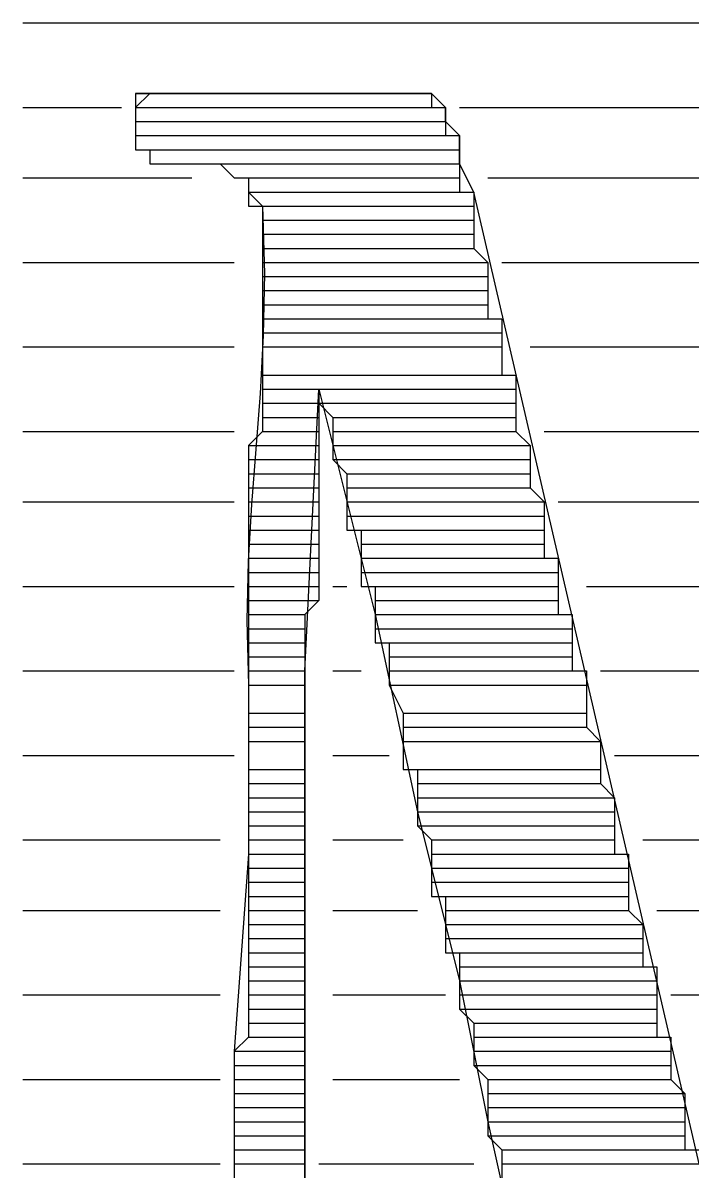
# Model space of a CAD drawing. Header units: metres. Extents: x 45 to 1207, y 17 to 774.
# Drawn here: x 942.48 to 953.88, y 36.84 to 56.4 of the extents above; entities that cross this region are included whole.
import ezdxf

# ---------------------------------------------------------------- set-up
doc = ezdxf.new("R2010")
doc.units = ezdxf.units.M

msp = doc.modelspace()

# ---------------------------------------------------------------- linework, layer by layer
for p, q in [((942.48, 56.4), (991.44, 56.4)), ((944.64, 55.2), (944.4, 54.96)), ((944.64, 55.2), (944.4, 55.2)), ((944.4, 55.2), (949.44, 55.2)), ((944.4, 55.2), (949.44, 55.2)), ((944.4, 55.2), (949.44, 55.2)), ((944.4, 55.2), (944.4, 54.96)), ((944.4, 55.2), (949.44, 55.2)), ((949.44, 55.2), (944.64, 55.2)), ((944.88, 55.2), (944.64, 55.2)), ((944.64, 55.2), (945.36, 55.2)), ((944.64, 55.2), (945.6, 55.2)), ((944.64, 55.2), (945.6, 55.2)), ((944.64, 55.2), (945.6, 55.2)), ((944.64, 55.2), (945.6, 55.2)), ((944.64, 55.2), (945.84, 55.2)), ((944.64, 55.2), (945.84, 55.2)), ((944.64, 55.2), (945.84, 55.2)), ((944.64, 55.2), (945.84, 55.2)), ((944.64, 55.2), (945.84, 55.2)), ((944.64, 55.2), (945.84, 55.2)), ((944.64, 55.2), (946.08, 55.2)), ((944.64, 55.2), (946.08, 55.2)), ((944.64, 55.2), (946.08, 55.2)), ((944.64, 55.2), (946.08, 55.2)), ((944.64, 55.2), (946.32, 55.2)), ((944.64, 55.2), (946.32, 55.2)), ((944.64, 55.2), (946.32, 55.2)), ((944.64, 55.2), (946.32, 55.2)), ((944.64, 55.2), (946.8, 55.2)), ((944.64, 55.2), (946.8, 55.2)), ((944.64, 55.2), (949.44, 55.2)), ((944.64, 55.2), (949.44, 55.2)), ((944.64, 55.2), (949.44, 55.2)), ((944.88, 55.2), (945.12, 55.2)), ((944.88, 55.2), (945.12, 55.2)), ((944.88, 55.2), (945.12, 55.2)), ((944.88, 55.2), (945.36, 55.2)), ((944.88, 55.2), (945.36, 55.2)), ((944.88, 55.2), (945.36, 55.2)), ((945.12, 55.2), (945.36, 55.2)), ((946.32, 55.2), (946.56, 55.2)), ((946.8, 55.2), (947.04, 55.2)), ((947.28, 55.2), (947.04, 55.2)), ((947.04, 55.2), (949.44, 55.2)), ((947.76, 55.2), (947.28, 55.2)), ((947.28, 55.2), (949.44, 55.2)), ((947.28, 55.2), (949.44, 55.2)), ((948, 55.2), (947.76, 55.2)), ((947.76, 55.2), (949.44, 55.2)), ((947.76, 55.2), (949.44, 55.2)), ((948.24, 55.2), (948, 55.2)), ((948, 55.2), (949.44, 55.2)), ((948, 55.2), (949.44, 55.2)), ((948, 55.2), (949.44, 55.2)), ((948, 55.2), (949.44, 55.2)), ((948.48, 55.2), (948.24, 55.2)), ((948.24, 55.2), (949.44, 55.2)), ((948.24, 55.2), (949.44, 55.2)), ((948.24, 55.2), (949.44, 55.2)), ((948.24, 55.2), (949.44, 55.2)), ((948.24, 55.2), (949.44, 55.2)), ((948.24, 55.2), (949.44, 55.2)), ((948.72, 55.2), (948.48, 55.2)), ((948.48, 55.2), (949.2, 55.2)), ((948.48, 55.2), (949.2, 55.2)), ((948.48, 55.2), (949.2, 55.2)), ((948.48, 55.2), (949.2, 55.2)), ((948.48, 55.2), (949.2, 55.2)), ((948.48, 55.2), (949.44, 55.2)), ((948.96, 55.2), (948.72, 55.2)), ((948.72, 55.2), (949.2, 55.2)), ((948.72, 55.2), (949.2, 55.2)), ((948.72, 55.2), (949.2, 55.2)), ((948.72, 55.2), (949.2, 55.2)), ((949.68, 54.96), (949.44, 55.2)), ((949.44, 55.2), (949.44, 54.96)), ((942.48, 54.96), (944.16, 54.96)), ((944.4, 54.96), (944.4, 54.24)), ((944.4, 54.96), (949.44, 54.96)), ((944.4, 54.96), (949.44, 54.96)), ((944.4, 54.96), (949.44, 54.96)), ((944.4, 54.96), (949.44, 54.96)), ((944.4, 54.96), (949.44, 54.96)), ((944.4, 54.96), (949.68, 54.96)), ((944.4, 54.96), (949.68, 54.96)), ((944.4, 54.96), (949.68, 54.96)), ((944.4, 54.96), (949.68, 54.96)), ((944.4, 54.96), (949.68, 54.96)), ((944.4, 54.96), (949.68, 54.96)), ((944.4, 54.96), (949.68, 54.96)), ((944.4, 54.96), (949.68, 54.96)), ((944.4, 54.96), (949.68, 54.96)), ((944.4, 54.96), (949.68, 54.96)), ((944.4, 54.96), (949.68, 54.96)), ((944.4, 54.96), (949.68, 54.96)), ((944.4, 54.96), (949.68, 54.96)), ((944.4, 54.96), (949.68, 54.96)), ((944.4, 54.96), (944.4, 54.72)), ((944.4, 54.96), (949.68, 54.96)), ((949.68, 54.72), (949.68, 54.96)), ((949.68, 54.96), (949.68, 54.72)), ((949.92, 54.96), (958.08, 54.96)), ((944.4, 54.72), (949.68, 54.72)), ((944.4, 54.72), (949.68, 54.72)), ((944.4, 54.72), (949.68, 54.72)), ((944.4, 54.72), (949.68, 54.72)), ((944.4, 54.72), (949.68, 54.72)), ((944.4, 54.72), (949.68, 54.72)), ((944.4, 54.72), (949.68, 54.72)), ((944.4, 54.72), (949.68, 54.72)), ((944.4, 54.72), (949.68, 54.72)), ((944.4, 54.72), (949.68, 54.72)), ((944.4, 54.72), (949.68, 54.72)), ((944.4, 54.72), (949.68, 54.72)), ((944.4, 54.72), (949.68, 54.72)), ((944.4, 54.72), (949.68, 54.72)), ((944.4, 54.72), (949.68, 54.72)), ((944.4, 54.72), (949.68, 54.72)), ((944.4, 54.72), (949.68, 54.72)), ((944.4, 54.72), (949.68, 54.72)), ((944.4, 54.72), (949.68, 54.72)), ((944.4, 54.72), (944.4, 54.48)), ((944.4, 54.72), (949.68, 54.72)), ((949.92, 54.48), (949.68, 54.72)), ((949.68, 54.72), (949.68, 54.48)), ((944.4, 54.48), (949.68, 54.48)), ((944.4, 54.48), (949.68, 54.48)), ((944.4, 54.48), (949.68, 54.48)), ((944.4, 54.48), (949.68, 54.48)), ((944.4, 54.48), (949.68, 54.48)), ((944.4, 54.48), (949.68, 54.48)), ((944.4, 54.48), (949.68, 54.48)), ((944.4, 54.48), (949.68, 54.48)), ((944.4, 54.48), (949.68, 54.48)), ((944.4, 54.48), (949.68, 54.48)), ((944.4, 54.48), (949.68, 54.48)), ((944.4, 54.48), (949.92, 54.48)), ((944.4, 54.48), (949.92, 54.48)), ((944.4, 54.48), (949.92, 54.48)), ((944.4, 54.48), (949.92, 54.48)), ((944.4, 54.48), (944.4, 54.24)), ((944.4, 54.48), (949.92, 54.48)), ((949.92, 54), (949.92, 54.48)), ((949.92, 54.48), (949.92, 54.24)), ((944.4, 54.24), (944.64, 54.24)), ((944.4, 54.24), (949.92, 54.24)), ((944.4, 54.24), (949.92, 54.24)), ((944.4, 54.24), (949.92, 54.24)), ((944.4, 54.24), (949.92, 54.24)), ((944.4, 54.24), (949.92, 54.24)), ((944.4, 54.24), (949.92, 54.24)), ((944.4, 54.24), (949.92, 54.24)), ((944.4, 54.24), (949.92, 54.24)), ((944.4, 54.24), (949.92, 54.24)), ((944.4, 54.24), (949.92, 54.24)), ((944.4, 54.24), (949.92, 54.24)), ((944.4, 54.24), (949.92, 54.24)), ((944.4, 54.24), (949.92, 54.24)), ((944.64, 54.24), (944.64, 54)), ((944.64, 54.24), (949.92, 54.24)), ((944.64, 54.24), (949.92, 54.24)), ((944.64, 54.24), (949.92, 54.24)), ((944.64, 54.24), (949.92, 54.24)), ((944.64, 54.24), (949.92, 54.24)), ((944.64, 54.24), (949.92, 54.24)), ((944.64, 54.24), (944.64, 54)), ((944.64, 54.24), (949.92, 54.24)), ((949.92, 54.24), (949.92, 54)), ((944.64, 54), (945.84, 54)), ((944.64, 54), (949.92, 54)), ((944.64, 54), (949.92, 54)), ((944.64, 54), (949.92, 54)), ((944.64, 54), (949.92, 54)), ((944.64, 54), (949.92, 54)), ((944.88, 54), (949.92, 54)), ((944.88, 54), (949.92, 54)), ((944.88, 54), (949.92, 54)), ((944.88, 54), (949.92, 54)), ((945.36, 54), (949.92, 54)), ((945.36, 54), (949.92, 54)), ((945.36, 54), (949.92, 54)), ((945.36, 54), (949.92, 54)), ((945.6, 54), (949.92, 54)), ((945.6, 54), (949.92, 54)), ((945.84, 54), (946.08, 53.76)), ((945.84, 54), (949.92, 54)), ((945.84, 54), (949.92, 54)), ((945.84, 54), (949.92, 54)), ((945.84, 54), (949.92, 54)), ((945.84, 54), (946.08, 53.76)), ((945.84, 54), (949.92, 54)), ((950.16, 53.52), (949.92, 54)), ((949.92, 54), (949.92, 53.76)), ((942.48, 53.76), (945.36, 53.76)), ((946.08, 53.76), (946.32, 53.76)), ((946.08, 53.76), (949.92, 53.76)), ((946.08, 53.76), (949.92, 53.76)), ((946.08, 53.76), (949.92, 53.76)), ((946.08, 53.76), (949.92, 53.76)), ((946.08, 53.76), (949.92, 53.76)), ((946.08, 53.76), (949.92, 53.76)), ((946.08, 53.76), (949.92, 53.76)), ((946.32, 53.76), (946.32, 53.52)), ((946.32, 53.76), (949.92, 53.76)), ((946.32, 53.76), (949.92, 53.76)), ((946.32, 53.76), (949.92, 53.76)), ((946.32, 53.76), (949.92, 53.76)), ((946.32, 53.76), (946.32, 53.52)), ((946.32, 53.76), (949.92, 53.76)), ((949.92, 53.76), (949.92, 53.52)), ((950.4, 53.76), (957.6, 53.76)), ((946.32, 53.52), (946.56, 53.28)), ((946.32, 53.52), (949.92, 53.52)), ((946.32, 53.52), (949.92, 53.52)), ((946.32, 53.52), (949.92, 53.52)), ((946.32, 53.52), (949.92, 53.52)), ((946.32, 53.52), (949.92, 53.52)), ((946.32, 53.52), (949.92, 53.52)), ((946.32, 53.52), (949.92, 53.52)), ((946.32, 53.52), (950.16, 53.52)), ((946.32, 53.52), (950.16, 53.52)), ((946.32, 53.52), (950.16, 53.52)), ((946.32, 53.52), (950.16, 53.52)), ((946.32, 53.52), (946.32, 53.28)), ((946.32, 53.52), (950.16, 53.52)), ((954, 36.96), (950.16, 53.52)), ((950.16, 53.52), (950.16, 53.28)), ((946.32, 53.28), (950.16, 53.28)), ((946.32, 53.28), (950.16, 53.28)), ((946.32, 53.28), (950.16, 53.28)), ((946.32, 53.28), (950.16, 53.28)), ((946.32, 53.28), (950.16, 53.28)), ((946.56, 53.28), (950.16, 53.28)), ((946.56, 53.28), (950.16, 53.28)), ((946.56, 53.28), (946.56, 53.04)), ((946.56, 53.28), (950.16, 53.28)), ((950.16, 53.28), (950.16, 53.04)), ((946.56, 53.04), (950.16, 53.04)), ((946.56, 53.04), (950.16, 53.04)), ((946.56, 53.04), (950.16, 53.04)), ((946.56, 53.04), (950.16, 53.04)), ((946.56, 53.04), (950.16, 53.04)), ((946.56, 53.04), (950.16, 53.04)), ((946.56, 53.04), (950.16, 53.04)), ((946.56, 53.04), (950.16, 53.04)), ((946.56, 53.04), (950.16, 53.04)), ((946.56, 53.04), (946.56, 52.8)), ((946.56, 53.04), (950.16, 53.04)), ((950.16, 53.04), (950.16, 52.8)), ((946.56, 52.8), (950.16, 52.8)), ((946.56, 52.8), (950.16, 52.8)), ((946.56, 52.8), (950.16, 52.8)), ((946.56, 52.8), (950.16, 52.8)), ((946.56, 52.8), (950.16, 52.8)), ((946.56, 52.8), (946.56, 52.56)), ((946.56, 52.8), (950.16, 52.8)), ((950.16, 52.8), (950.16, 52.56)), ((946.56, 52.56), (950.16, 52.56)), ((946.56, 52.56), (950.16, 52.56)), ((946.56, 52.56), (950.16, 52.56)), ((946.56, 52.56), (950.16, 52.56)), ((946.56, 52.56), (950.16, 52.56)), ((946.56, 52.56), (950.16, 52.56)), ((946.56, 52.56), (950.16, 52.56)), ((946.56, 52.56), (946.56, 52.32)), ((946.56, 52.56), (950.16, 52.56)), ((950.16, 52.56), (950.4, 52.32)), ((942.48, 52.32), (946.08, 52.32)), ((946.56, 52.32), (950.4, 52.32)), ((946.56, 52.32), (950.4, 52.32)), ((946.56, 52.32), (950.4, 52.32)), ((946.56, 52.32), (946.56, 52.08)), ((946.56, 52.32), (950.4, 52.32)), ((950.4, 52.32), (950.4, 52.08)), ((950.64, 52.32), (957.36, 52.32)), ((946.56, 52.08), (950.4, 52.08)), ((946.56, 52.08), (950.4, 52.08)), ((946.56, 52.08), (950.4, 52.08)), ((946.56, 52.08), (946.56, 51.84)), ((946.56, 52.08), (950.4, 52.08)), ((950.4, 52.08), (950.4, 51.84)), ((946.56, 51.84), (950.4, 51.84)), ((946.56, 51.84), (946.56, 51.6)), ((946.56, 51.84), (950.4, 51.84)), ((950.4, 51.84), (950.4, 51.6)), ((946.56, 51.6), (950.4, 51.6)), ((946.56, 51.6), (950.4, 51.6)), ((946.56, 51.6), (950.4, 51.6)), ((946.56, 51.6), (946.56, 51.36)), ((946.56, 51.6), (950.4, 51.6)), ((950.4, 51.6), (950.4, 51.36)), ((946.56, 51.36), (950.4, 51.36)), ((946.56, 51.36), (950.64, 51.36)), ((946.56, 51.36), (950.64, 51.36)), ((946.56, 51.36), (946.56, 51.12)), ((946.56, 51.36), (950.64, 51.36)), ((950.64, 51.36), (950.64, 51.12)), ((946.56, 51.12), (950.64, 51.12)), ((946.56, 51.12), (950.64, 51.12)), ((946.56, 51.12), (950.64, 51.12)), ((946.56, 51.12), (946.56, 50.88)), ((946.56, 51.12), (950.64, 51.12)), ((950.64, 51.12), (950.64, 50.88)), ((942.48, 50.88), (946.08, 50.88)), ((946.56, 50.88), (950.64, 50.88)), ((946.56, 50.88), (950.64, 50.88)), ((946.56, 50.88), (950.64, 50.88)), ((946.56, 50.88), (946.56, 50.4)), ((946.56, 50.88), (950.64, 50.88)), ((950.64, 50.88), (950.64, 50.4)), ((951.12, 50.88), (956.88, 50.88)), ((946.56, 50.4), (950.64, 50.4)), ((946.56, 50.4), (950.88, 50.4)), ((946.56, 50.4), (950.88, 50.4)), ((946.56, 50.4), (946.56, 50.16)), ((946.56, 50.4), (950.88, 50.4)), ((950.88, 50.4), (950.88, 50.16)), ((946.56, 50.16), (950.88, 50.16)), ((946.56, 50.16), (950.88, 50.16)), ((946.56, 50.16), (950.88, 50.16)), ((946.56, 50.16), (947.52, 50.16)), ((946.56, 50.16), (947.52, 50.16)), ((946.56, 50.16), (946.56, 49.92)), ((946.56, 50.16), (947.52, 50.16)), ((947.28, 45.36), (947.52, 50.16)), ((947.52, 50.16), (948.48, 46.32)), ((947.52, 50.16), (947.52, 50.16)), ((947.52, 50.16), (950.88, 50.16)), ((947.52, 50.16), (950.88, 50.16)), ((947.52, 50.16), (947.52, 49.92)), ((947.52, 50.16), (947.52, 49.92)), ((947.52, 50.16), (950.88, 50.16)), ((950.88, 50.16), (950.88, 49.92)), ((946.56, 49.92), (947.52, 49.92)), ((946.56, 49.92), (947.52, 49.92)), ((946.56, 49.92), (947.52, 49.92)), ((946.56, 49.92), (946.56, 49.68)), ((946.56, 49.92), (947.52, 49.92)), ((947.52, 49.92), (950.88, 49.92)), ((947.52, 49.92), (950.88, 49.92)), ((947.52, 49.92), (950.88, 49.92)), ((947.52, 49.92), (947.52, 49.68)), ((947.52, 49.92), (947.76, 49.68)), ((947.52, 49.92), (950.88, 49.92)), ((950.88, 49.92), (950.88, 49.68)), ((946.56, 49.68), (947.52, 49.68)), ((946.56, 49.68), (947.52, 49.68)), ((946.56, 49.68), (947.52, 49.68)), ((946.56, 49.68), (946.56, 49.44)), ((946.56, 49.68), (947.52, 49.68)), ((947.52, 49.68), (947.52, 49.44)), ((947.76, 49.68), (950.88, 49.68)), ((947.76, 49.68), (950.88, 49.68)), ((947.76, 49.68), (950.88, 49.68)), ((947.76, 49.68), (947.76, 49.44)), ((947.76, 49.68), (950.88, 49.68)), ((950.88, 49.68), (950.88, 49.44)), ((942.48, 49.44), (946.08, 49.44)), ((946.56, 49.44), (946.32, 49.2)), ((946.56, 49.44), (947.52, 49.44)), ((946.56, 49.44), (947.52, 49.44)), ((946.56, 49.44), (947.52, 49.44)), ((946.56, 49.44), (947.52, 49.44)), ((947.52, 49.44), (947.52, 49.2)), ((947.76, 49.44), (950.88, 49.44)), ((947.76, 49.44), (950.88, 49.44)), ((947.76, 49.44), (950.88, 49.44)), ((947.76, 49.44), (947.76, 49.2)), ((947.76, 49.44), (950.88, 49.44)), ((950.88, 49.44), (951.12, 49.2)), ((951.36, 49.44), (956.64, 49.44)), ((946.32, 49.2), (947.52, 49.2)), ((946.32, 49.2), (946.32, 48.96)), ((946.32, 49.2), (947.52, 49.2)), ((947.52, 49.2), (947.52, 48.96)), ((947.76, 49.2), (951.12, 49.2)), ((947.76, 49.2), (947.76, 48.96)), ((947.76, 49.2), (951.12, 49.2)), ((951.12, 49.2), (951.12, 48.96)), ((946.32, 48.96), (947.52, 48.96)), ((946.32, 48.96), (947.52, 48.96)), ((946.32, 48.96), (947.52, 48.96)), ((946.32, 48.96), (947.52, 48.96)), ((946.32, 48.96), (947.52, 48.96)), ((946.32, 48.96), (946.32, 48.72)), ((946.32, 48.96), (947.52, 48.96)), ((947.52, 48.96), (947.52, 48.72)), ((947.76, 48.96), (951.12, 48.96)), ((947.76, 48.96), (951.12, 48.96)), ((947.76, 48.96), (951.12, 48.96)), ((947.76, 48.96), (951.12, 48.96)), ((947.76, 48.96), (951.12, 48.96)), ((947.76, 48.96), (948, 48.72)), ((947.76, 48.96), (951.12, 48.96)), ((951.12, 48.96), (951.12, 48.72)), ((946.32, 48.72), (947.52, 48.72)), ((946.32, 48.72), (947.52, 48.72)), ((946.32, 48.72), (947.52, 48.72)), ((946.32, 48.72), (946.32, 48.48)), ((946.32, 48.72), (947.52, 48.72)), ((947.52, 48.72), (947.52, 48.48)), ((948, 48.72), (951.12, 48.72)), ((948, 48.72), (951.12, 48.72)), ((948, 48.72), (951.12, 48.72)), ((948, 48.72), (948, 48.48)), ((948, 48.72), (951.12, 48.72)), ((951.12, 48.72), (951.12, 48.48)), ((946.32, 48.48), (947.52, 48.48)), ((946.32, 48.48), (947.52, 48.48)), ((946.32, 48.48), (947.52, 48.48)), ((946.32, 48.48), (946.32, 48.24)), ((946.32, 48.48), (947.52, 48.48)), ((947.52, 48.48), (947.52, 48.24)), ((948, 48.48), (951.12, 48.48)), ((948, 48.48), (951.12, 48.48)), ((948, 48.48), (951.12, 48.48)), ((948, 48.48), (948, 48.24)), ((948, 48.48), (951.12, 48.48)), ((951.12, 48.48), (951.36, 48.24)), ((942.48, 48.24), (946.08, 48.24)), ((946.32, 48.24), (947.52, 48.24)), ((946.32, 48.24), (947.52, 48.24)), ((946.32, 48.24), (947.52, 48.24)), ((946.32, 48.24), (947.52, 48.24)), ((946.32, 48.24), (947.52, 48.24)), ((946.32, 48.24), (947.52, 48.24)), ((946.32, 48.24), (947.52, 48.24)), ((946.32, 48.24), (947.52, 48.24)), ((946.32, 48.24), (947.52, 48.24)), ((946.32, 48.24), (947.52, 48.24)), ((946.32, 48.24), (947.52, 48.24)), ((946.32, 48.24), (947.52, 48.24)), ((946.32, 48.24), (947.52, 48.24)), ((946.32, 48.24), (946.32, 48)), ((946.32, 48.24), (947.52, 48.24)), ((947.52, 48.24), (947.52, 48)), ((948, 48.24), (951.36, 48.24)), ((948, 48.24), (951.36, 48.24)), ((948, 48.24), (951.36, 48.24)), ((948, 48.24), (951.36, 48.24)), ((948, 48.24), (951.36, 48.24)), ((948, 48.24), (951.36, 48.24)), ((948, 48.24), (951.36, 48.24)), ((948, 48.24), (951.36, 48.24)), ((948, 48.24), (951.36, 48.24)), ((948, 48.24), (951.36, 48.24)), ((948, 48.24), (951.36, 48.24)), ((948, 48.24), (951.36, 48.24)), ((948, 48.24), (951.36, 48.24)), ((948, 48.24), (948, 48)), ((948, 48.24), (951.36, 48.24)), ((951.36, 48.24), (951.36, 48)), ((951.6, 48.24), (956.4, 48.24)), ((946.32, 48), (947.52, 48)), ((946.32, 48), (947.52, 48)), ((946.32, 48), (947.52, 48)), ((946.32, 48), (947.52, 48)), ((946.32, 48), (947.52, 48)), ((946.32, 48), (947.52, 48)), ((946.32, 48), (947.52, 48)), ((946.32, 48), (947.52, 48)), ((946.32, 48), (947.52, 48)), ((946.32, 48), (946.32, 47.76)), ((946.32, 48), (947.52, 48)), ((947.52, 48), (947.52, 47.76)), ((948, 48), (951.36, 48)), ((948, 48), (951.36, 48)), ((948, 48), (951.36, 48)), ((948, 48), (951.36, 48)), ((948, 48), (951.36, 48)), ((948, 48), (951.36, 48)), ((948, 48), (951.36, 48)), ((948, 48), (951.36, 48)), ((948, 48), (951.36, 48)), ((948, 48), (948, 47.76)), ((948, 48), (951.36, 48)), ((951.36, 48), (951.36, 47.76)), ((946.32, 47.76), (947.52, 47.76)), ((946.32, 47.76), (947.52, 47.76)), ((946.32, 47.76), (947.52, 47.76)), ((946.32, 47.76), (947.52, 47.76)), ((946.32, 47.76), (947.52, 47.76)), ((946.32, 47.76), (947.52, 47.76)), ((946.32, 47.76), (947.52, 47.76)), ((946.32, 47.76), (946.32, 47.52)), ((946.32, 47.76), (947.52, 47.76)), ((947.52, 47.76), (947.52, 47.52)), ((948, 47.76), (951.36, 47.76)), ((948, 47.76), (951.36, 47.76)), ((948, 47.76), (951.36, 47.76)), ((948, 47.76), (951.36, 47.76)), ((948, 47.76), (951.36, 47.76)), ((948.24, 47.76), (951.36, 47.76)), ((948.24, 47.76), (951.36, 47.76)), ((948.24, 47.76), (948.24, 47.52)), ((948.24, 47.76), (951.36, 47.76)), ((951.36, 47.76), (951.36, 47.52)), ((946.32, 47.52), (947.52, 47.52)), ((946.32, 47.52), (947.52, 47.52)), ((946.32, 47.52), (947.52, 47.52)), ((946.32, 47.52), (946.32, 47.28)), ((946.32, 47.52), (947.52, 47.52)), ((947.52, 47.52), (947.52, 47.28)), ((948.24, 47.52), (951.36, 47.52)), ((948.24, 47.52), (951.36, 47.52)), ((948.24, 47.52), (951.36, 47.52)), ((948.24, 47.52), (948.24, 47.28)), ((948.24, 47.52), (951.36, 47.52)), ((951.36, 47.52), (951.36, 47.28)), ((946.32, 47.28), (947.52, 47.28)), ((946.32, 47.28), (947.52, 47.28)), ((946.32, 47.28), (947.52, 47.28)), ((946.32, 47.28), (947.52, 47.28)), ((946.32, 47.28), (947.52, 47.28)), ((946.32, 47.28), (947.52, 47.28)), ((946.32, 47.28), (947.52, 47.28)), ((946.32, 47.28), (946.32, 47.04)), ((946.32, 47.28), (947.52, 47.28)), ((947.52, 47.28), (947.52, 47.04)), ((948.24, 47.28), (951.36, 47.28)), ((948.24, 47.28), (951.6, 47.28)), ((948.24, 47.28), (951.6, 47.28)), ((948.24, 47.28), (951.6, 47.28)), ((948.24, 47.28), (951.6, 47.28)), ((948.24, 47.28), (951.6, 47.28)), ((948.24, 47.28), (951.6, 47.28)), ((948.24, 47.28), (948.24, 47.04)), ((948.24, 47.28), (951.6, 47.28)), ((951.6, 47.28), (951.6, 47.04)), ((946.32, 47.04), (947.52, 47.04)), ((946.32, 47.04), (946.32, 46.8)), ((946.32, 47.04), (947.52, 47.04)), ((947.52, 47.04), (947.52, 46.8)), ((948.24, 47.04), (951.6, 47.04)), ((948.24, 47.04), (948.24, 46.8)), ((948.24, 47.04), (951.6, 47.04)), ((951.6, 47.04), (951.6, 46.8)), ((942.48, 46.8), (946.08, 46.8)), ((946.32, 46.8), (947.52, 46.8)), ((946.32, 46.8), (947.52, 46.8)), ((946.32, 46.8), (947.52, 46.8)), ((946.32, 46.8), (946.32, 46.56)), ((946.32, 46.8), (947.52, 46.8)), ((947.52, 46.8), (947.52, 46.56)), ((947.76, 46.8), (948, 46.8)), ((948.24, 46.8), (951.6, 46.8)), ((948.24, 46.8), (951.6, 46.8)), ((948.24, 46.8), (951.6, 46.8)), ((948.48, 46.8), (948.48, 46.56)), ((948.48, 46.8), (951.6, 46.8)), ((951.6, 46.8), (951.6, 46.56)), ((952.08, 46.8), (955.92, 46.8)), ((946.32, 46.56), (947.52, 46.56)), ((946.32, 46.56), (947.52, 46.56)), ((946.32, 46.56), (947.52, 46.56)), ((946.32, 46.56), (947.52, 46.56)), ((946.32, 46.56), (947.52, 46.56)), ((946.32, 46.56), (947.52, 46.56)), ((946.32, 46.56), (947.52, 46.56)), ((946.32, 46.56), (946.32, 46.32)), ((946.32, 46.56), (947.52, 46.56)), ((947.52, 46.56), (947.28, 46.32)), ((948.48, 46.56), (951.6, 46.56)), ((948.48, 46.56), (951.6, 46.56)), ((948.48, 46.56), (951.6, 46.56)), ((948.48, 46.56), (951.6, 46.56)), ((948.48, 46.56), (951.6, 46.56)), ((948.48, 46.56), (951.6, 46.56)), ((948.48, 46.56), (951.6, 46.56)), ((948.48, 46.56), (948.48, 46.32)), ((948.48, 46.56), (951.6, 46.56)), ((951.6, 46.56), (951.6, 46.32)), ((946.32, 46.32), (947.28, 46.32)), ((946.32, 46.32), (947.28, 46.32)), ((946.32, 46.32), (947.28, 46.32)), ((946.32, 46.32), (946.32, 46.08)), ((946.32, 46.32), (947.28, 46.32)), ((947.28, 46.32), (947.28, 46.08)), ((948.48, 46.32), (949.2, 42.96)), ((948.48, 46.32), (951.6, 46.32)), ((948.48, 46.32), (951.84, 46.32)), ((948.48, 46.32), (951.84, 46.32)), ((948.48, 46.32), (948.48, 46.08)), ((948.48, 46.32), (951.84, 46.32)), ((951.84, 46.32), (951.84, 46.08)), ((946.32, 46.08), (947.28, 46.08)), ((946.32, 46.08), (947.28, 46.08)), ((946.32, 46.08), (947.28, 46.08)), ((946.32, 46.08), (947.28, 46.08)), ((946.32, 46.08), (947.28, 46.08)), ((946.32, 46.08), (946.32, 45.84)), ((946.32, 46.08), (947.28, 46.08)), ((947.28, 46.08), (947.28, 45.84)), ((948.48, 46.08), (951.84, 46.08)), ((948.48, 46.08), (951.84, 46.08)), ((948.48, 46.08), (951.84, 46.08)), ((948.48, 46.08), (951.84, 46.08)), ((948.48, 46.08), (951.84, 46.08)), ((948.48, 46.08), (948.48, 45.84)), ((948.48, 46.08), (951.84, 46.08)), ((951.84, 46.08), (951.84, 45.84)), ((946.32, 45.84), (947.28, 45.84)), ((946.32, 45.84), (947.28, 45.84)), ((946.32, 45.84), (947.28, 45.84)), ((946.32, 45.84), (946.32, 45.6)), ((946.32, 45.84), (947.28, 45.84)), ((947.28, 45.84), (947.28, 45.6)), ((948.48, 45.84), (951.84, 45.84)), ((948.48, 45.84), (951.84, 45.84)), ((948.48, 45.84), (951.84, 45.84)), ((948.72, 45.84), (948.72, 45.6)), ((948.72, 45.84), (951.84, 45.84)), ((951.84, 45.84), (951.84, 45.6)), ((946.32, 45.6), (947.28, 45.6)), ((946.32, 45.6), (947.28, 45.6)), ((946.32, 45.6), (947.28, 45.6)), ((946.32, 45.6), (946.32, 45.36)), ((946.32, 45.6), (947.28, 45.6)), ((947.28, 45.6), (947.28, 45.36)), ((948.72, 45.6), (951.84, 45.6)), ((948.72, 45.6), (951.84, 45.6)), ((948.72, 45.6), (951.84, 45.6)), ((948.72, 45.6), (948.72, 45.36)), ((948.72, 45.6), (951.84, 45.6)), ((951.84, 45.6), (951.84, 45.36)), ((942.48, 45.36), (946.08, 45.36)), ((946.32, 45.36), (947.28, 45.36)), ((946.32, 45.36), (947.28, 45.36)), ((946.32, 45.36), (947.28, 45.36)), ((946.32, 45.36), (946.32, 45.12)), ((946.32, 45.36), (947.28, 45.36)), ((947.28, 29.76), (947.28, 45.36)), ((947.28, 45.36), (947.28, 45.12)), ((947.76, 45.36), (948.24, 45.36)), ((948.72, 45.36), (951.84, 45.36)), ((948.72, 45.36), (952.08, 45.36)), ((948.72, 45.36), (952.08, 45.36)), ((948.72, 45.36), (948.72, 45.12)), ((948.72, 45.36), (952.08, 45.36)), ((952.08, 45.36), (952.08, 45.12)), ((952.32, 45.36), (955.68, 45.36)), ((946.32, 45.12), (946.32, 42.24)), ((946.32, 45.12), (947.28, 45.12)), ((946.32, 45.12), (947.28, 45.12)), ((946.32, 45.12), (947.28, 45.12)), ((946.32, 45.12), (946.32, 44.64)), ((946.32, 45.12), (947.28, 45.12)), ((947.28, 45.12), (947.28, 44.64)), ((948.72, 45.12), (952.08, 45.12)), ((948.72, 45.12), (952.08, 45.12)), ((948.72, 45.12), (952.08, 45.12)), ((948.72, 45.12), (948.96, 44.64)), ((948.72, 45.12), (952.08, 45.12)), ((952.08, 45.12), (952.08, 44.64)), ((946.32, 44.64), (947.28, 44.64)), ((946.32, 44.64), (947.28, 44.64)), ((946.32, 44.64), (947.28, 44.64)), ((946.32, 44.64), (946.32, 44.4)), ((946.32, 44.64), (947.28, 44.64)), ((947.28, 44.64), (947.28, 44.4)), ((948.96, 44.64), (952.08, 44.64)), ((948.96, 44.64), (952.08, 44.64)), ((948.96, 44.64), (952.08, 44.64)), ((948.96, 44.64), (948.96, 44.4)), ((948.96, 44.64), (952.08, 44.64)), ((952.08, 44.64), (952.08, 44.4)), ((946.32, 44.4), (947.28, 44.4)), ((946.32, 44.4), (946.32, 44.16)), ((946.32, 44.4), (947.28, 44.4)), ((947.28, 44.4), (947.28, 44.16)), ((948.96, 44.4), (952.08, 44.4)), ((948.96, 44.4), (948.96, 44.16)), ((948.96, 44.4), (952.08, 44.4)), ((952.08, 44.4), (952.32, 44.16)), ((946.32, 44.16), (947.28, 44.16)), ((946.32, 44.16), (947.28, 44.16)), ((946.32, 44.16), (947.28, 44.16)), ((946.32, 44.16), (946.32, 43.68)), ((946.32, 44.16), (947.28, 44.16)), ((947.28, 44.16), (947.28, 43.68)), ((948.96, 44.16), (952.32, 44.16)), ((948.96, 44.16), (952.32, 44.16)), ((948.96, 44.16), (952.32, 44.16)), ((948.96, 44.16), (948.96, 43.68)), ((948.96, 44.16), (952.32, 44.16)), ((952.32, 44.16), (952.32, 43.68)), ((942.48, 43.92), (946.08, 43.92)), ((947.76, 43.92), (948.72, 43.92)), ((952.56, 43.92), (955.44, 43.92)), ((946.32, 43.68), (947.28, 43.68)), ((946.32, 43.68), (947.28, 43.68)), ((946.32, 43.68), (947.28, 43.68)), ((946.32, 43.68), (947.28, 43.68)), ((946.32, 43.68), (947.28, 43.68)), ((946.32, 43.68), (947.28, 43.68)), ((946.32, 43.68), (947.28, 43.68)), ((946.32, 43.68), (946.32, 43.44)), ((946.32, 43.68), (947.28, 43.68)), ((947.28, 43.68), (947.28, 43.44)), ((948.96, 43.68), (952.32, 43.68)), ((948.96, 43.68), (952.32, 43.68)), ((948.96, 43.68), (952.32, 43.68)), ((948.96, 43.68), (952.32, 43.68)), ((948.96, 43.68), (952.32, 43.68)), ((949.2, 43.68), (952.32, 43.68)), ((949.2, 43.68), (952.32, 43.68)), ((949.2, 43.68), (949.2, 43.44)), ((949.2, 43.68), (952.32, 43.68)), ((952.32, 43.68), (952.32, 43.44)), ((946.32, 43.44), (947.28, 43.44)), ((946.32, 43.44), (946.32, 43.2)), ((946.32, 43.44), (947.28, 43.44)), ((947.28, 43.44), (947.28, 43.2)), ((949.2, 43.44), (952.32, 43.44)), ((949.2, 43.44), (949.2, 43.2)), ((949.2, 43.44), (952.32, 43.44)), ((952.32, 43.44), (952.56, 43.2)), ((946.32, 43.2), (947.28, 43.2)), ((946.32, 43.2), (947.28, 43.2)), ((946.32, 43.2), (947.28, 43.2)), ((946.32, 43.2), (946.32, 42.96)), ((946.32, 43.2), (947.28, 43.2)), ((947.28, 43.2), (947.28, 42.96)), ((949.2, 43.2), (952.56, 43.2)), ((949.2, 43.2), (952.56, 43.2)), ((949.2, 43.2), (952.56, 43.2)), ((949.2, 43.2), (949.2, 42.96)), ((949.2, 43.2), (952.56, 43.2)), ((952.56, 43.2), (952.56, 42.96)), ((946.32, 42.96), (947.28, 42.96)), ((946.32, 42.96), (947.28, 42.96)), ((946.32, 42.96), (947.28, 42.96)), ((946.32, 42.96), (946.32, 42.72)), ((946.32, 42.96), (947.28, 42.96)), ((947.28, 42.96), (947.28, 42.72)), ((949.2, 42.96), (949.92, 40.08)), ((949.2, 42.96), (952.56, 42.96)), ((949.2, 42.96), (952.56, 42.96)), ((949.2, 42.96), (952.56, 42.96)), ((949.2, 42.96), (949.2, 42.72)), ((949.2, 42.96), (952.56, 42.96)), ((952.56, 42.96), (952.56, 42.72)), ((946.32, 42.72), (947.28, 42.72)), ((946.32, 42.72), (947.28, 42.72)), ((946.32, 42.72), (947.28, 42.72)), ((946.32, 42.72), (947.28, 42.72)), ((946.32, 42.72), (947.28, 42.72)), ((946.32, 42.72), (946.32, 42.48)), ((946.32, 42.72), (947.28, 42.72)), ((947.28, 42.72), (947.28, 42.48)), ((949.2, 42.72), (952.56, 42.72)), ((949.2, 42.72), (952.56, 42.72)), ((949.2, 42.72), (952.56, 42.72)), ((949.2, 42.72), (952.56, 42.72)), ((949.2, 42.72), (952.56, 42.72)), ((949.2, 42.72), (949.44, 42.48)), ((949.2, 42.72), (952.56, 42.72)), ((952.56, 42.72), (952.56, 42.48)), ((942.48, 42.48), (945.84, 42.48)), ((946.32, 42.48), (947.28, 42.48)), ((946.32, 42.48), (946.32, 42.24)), ((946.32, 42.48), (947.28, 42.48)), ((947.28, 42.48), (947.28, 42.24)), ((947.76, 42.48), (948.96, 42.48)), ((949.44, 42.48), (952.56, 42.48)), ((949.44, 42.48), (949.44, 42.24)), ((949.44, 42.48), (952.56, 42.48)), ((952.56, 42.48), (952.56, 42.24)), ((953.04, 42.48), (954.96, 42.48)), ((946.32, 42.24), (946.08, 38.88)), ((946.32, 42.24), (947.28, 42.24)), ((946.32, 42.24), (947.28, 42.24)), ((946.32, 42.24), (947.28, 42.24)), ((946.32, 42.24), (947.28, 42.24)), ((946.32, 42.24), (947.28, 42.24)), ((946.32, 42.24), (946.32, 42)), ((946.32, 42.24), (947.28, 42.24)), ((947.28, 42.24), (947.28, 42)), ((949.44, 42.24), (952.56, 42.24)), ((949.44, 42.24), (952.8, 42.24)), ((949.44, 42.24), (952.8, 42.24)), ((949.44, 42.24), (952.8, 42.24)), ((949.44, 42.24), (952.8, 42.24)), ((949.44, 42.24), (949.44, 42)), ((949.44, 42.24), (952.8, 42.24)), ((952.8, 42.24), (952.8, 42)), ((946.32, 42), (947.28, 42)), ((946.32, 42), (946.32, 41.76)), ((946.32, 42), (947.28, 42)), ((947.28, 42), (947.28, 41.76)), ((949.44, 42), (952.8, 42)), ((949.44, 42), (949.44, 41.76)), ((949.44, 42), (952.8, 42)), ((952.8, 42), (952.8, 41.76)), ((946.32, 41.76), (947.28, 41.76)), ((946.32, 41.76), (946.32, 41.52)), ((946.32, 41.76), (947.28, 41.76)), ((947.28, 41.76), (947.28, 41.52)), ((949.44, 41.76), (952.8, 41.76)), ((949.44, 41.76), (949.44, 41.52)), ((949.44, 41.76), (952.8, 41.76)), ((952.8, 41.76), (952.8, 41.52)), ((946.32, 41.52), (947.28, 41.52)), ((946.32, 41.52), (947.28, 41.52)), ((946.32, 41.52), (947.28, 41.52)), ((946.32, 41.52), (946.32, 41.28)), ((946.32, 41.52), (947.28, 41.52)), ((947.28, 41.52), (947.28, 41.28)), ((949.44, 41.52), (952.8, 41.52)), ((949.44, 41.52), (952.8, 41.52)), ((949.44, 41.52), (952.8, 41.52)), ((949.68, 41.52), (949.68, 41.28)), ((949.68, 41.52), (952.8, 41.52)), ((952.8, 41.52), (952.8, 41.28)), ((942.48, 41.28), (945.84, 41.28)), ((946.32, 41.28), (947.28, 41.28)), ((946.32, 41.28), (947.28, 41.28)), ((946.32, 41.28), (947.28, 41.28)), ((946.32, 41.28), (946.32, 41.04)), ((946.32, 41.28), (947.28, 41.28)), ((947.28, 41.28), (947.28, 41.04)), ((947.76, 41.28), (949.2, 41.28)), ((949.68, 41.28), (952.8, 41.28)), ((949.68, 41.28), (952.8, 41.28)), ((949.68, 41.28), (952.8, 41.28)), ((949.68, 41.28), (949.68, 41.04)), ((949.68, 41.28), (952.8, 41.28)), ((952.8, 41.28), (953.04, 41.04)), ((953.28, 41.28), (954.72, 41.28)), ((946.32, 41.04), (947.28, 41.04)), ((946.32, 41.04), (947.28, 41.04)), ((946.32, 41.04), (947.28, 41.04)), ((946.32, 41.04), (947.28, 41.04)), ((946.32, 41.04), (947.28, 41.04)), ((946.32, 41.04), (946.32, 40.8)), ((946.32, 41.04), (947.28, 41.04)), ((947.28, 41.04), (947.28, 40.8)), ((949.68, 41.04), (953.04, 41.04)), ((949.68, 41.04), (953.04, 41.04)), ((949.68, 41.04), (953.04, 41.04)), ((949.68, 41.04), (953.04, 41.04)), ((949.68, 41.04), (953.04, 41.04)), ((949.68, 41.04), (949.68, 40.8)), ((949.68, 41.04), (953.04, 41.04)), ((953.04, 41.04), (953.04, 40.8)), ((946.32, 40.8), (947.28, 40.8)), ((946.32, 40.8), (947.28, 40.8)), ((946.32, 40.8), (947.28, 40.8)), ((946.32, 40.8), (947.28, 40.8)), ((946.32, 40.8), (947.28, 40.8)), ((946.32, 40.8), (946.32, 40.56)), ((946.32, 40.8), (947.28, 40.8)), ((947.28, 40.8), (947.28, 40.56)), ((949.68, 40.8), (953.04, 40.8)), ((949.68, 40.8), (953.04, 40.8)), ((949.68, 40.8), (953.04, 40.8)), ((949.68, 40.8), (953.04, 40.8)), ((949.68, 40.8), (953.04, 40.8)), ((949.68, 40.8), (949.68, 40.56)), ((949.68, 40.8), (953.04, 40.8)), ((953.04, 40.8), (953.04, 40.56)), ((946.32, 40.56), (947.28, 40.56)), ((946.32, 40.56), (947.28, 40.56)), ((946.32, 40.56), (947.28, 40.56)), ((946.32, 40.56), (946.32, 40.32)), ((946.32, 40.56), (947.28, 40.56)), ((947.28, 40.56), (947.28, 40.32)), ((949.68, 40.56), (953.04, 40.56)), ((949.68, 40.56), (953.04, 40.56)), ((949.68, 40.56), (953.04, 40.56)), ((949.92, 40.56), (949.92, 40.32)), ((949.92, 40.56), (953.04, 40.56)), ((953.04, 40.56), (953.04, 40.32)), ((946.32, 40.32), (947.28, 40.32)), ((946.32, 40.32), (947.28, 40.32)), ((946.32, 40.32), (947.28, 40.32)), ((946.32, 40.32), (947.28, 40.32)), ((946.32, 40.32), (947.28, 40.32)), ((946.32, 40.32), (946.32, 40.08)), ((946.32, 40.32), (947.28, 40.32)), ((947.28, 40.32), (947.28, 40.08)), ((949.92, 40.32), (953.04, 40.32)), ((949.92, 40.32), (953.04, 40.32)), ((949.92, 40.32), (953.04, 40.32)), ((949.92, 40.32), (953.28, 40.32)), ((949.92, 40.32), (953.28, 40.32)), ((949.92, 40.32), (949.92, 40.08)), ((949.92, 40.32), (953.28, 40.32)), ((953.28, 40.32), (953.28, 40.08)), ((946.32, 40.08), (947.28, 40.08)), ((946.32, 40.08), (947.28, 40.08)), ((946.32, 40.08), (947.28, 40.08)), ((946.32, 40.08), (946.32, 39.84)), ((946.32, 40.08), (947.28, 40.08)), ((947.28, 40.08), (947.28, 39.84)), ((949.92, 40.08), (950.4, 37.68)), ((949.92, 40.08), (953.28, 40.08)), ((949.92, 40.08), (953.28, 40.08)), ((949.92, 40.08), (953.28, 40.08)), ((949.92, 40.08), (949.92, 39.84)), ((949.92, 40.08), (953.28, 40.08)), ((953.28, 40.08), (953.28, 39.84)), ((942.48, 39.84), (945.84, 39.84)), ((946.32, 39.84), (947.28, 39.84)), ((946.32, 39.84), (946.32, 39.6)), ((946.32, 39.84), (947.28, 39.84)), ((947.28, 39.84), (947.28, 39.6)), ((947.76, 39.84), (949.68, 39.84)), ((949.92, 39.84), (953.28, 39.84)), ((949.92, 39.84), (949.92, 39.6)), ((949.92, 39.84), (953.28, 39.84)), ((953.28, 39.84), (953.28, 39.6)), ((953.52, 39.84), (954.24, 39.84)), ((946.32, 39.6), (947.28, 39.6)), ((946.32, 39.6), (947.28, 39.6)), ((946.32, 39.6), (947.28, 39.6)), ((946.32, 39.6), (947.28, 39.6)), ((946.32, 39.6), (947.28, 39.6)), ((946.32, 39.6), (946.32, 39.36)), ((946.32, 39.6), (947.28, 39.6)), ((947.28, 39.6), (947.28, 39.36)), ((949.92, 39.6), (953.28, 39.6)), ((949.92, 39.6), (953.28, 39.6)), ((949.92, 39.6), (953.28, 39.6)), ((949.92, 39.6), (953.28, 39.6)), ((949.92, 39.6), (953.28, 39.6)), ((949.92, 39.6), (950.16, 39.36)), ((949.92, 39.6), (953.28, 39.6)), ((953.28, 39.6), (953.28, 39.36)), ((946.32, 39.36), (947.28, 39.36)), ((946.32, 39.36), (946.32, 39.12)), ((946.32, 39.36), (947.28, 39.36)), ((947.28, 39.36), (947.28, 39.12)), ((950.16, 39.36), (953.28, 39.36)), ((950.16, 39.36), (950.16, 39.12)), ((950.16, 39.36), (953.28, 39.36)), ((953.28, 39.36), (953.28, 39.12)), ((946.32, 39.12), (946.08, 38.88)), ((946.32, 39.12), (947.28, 39.12)), ((946.32, 39.12), (947.28, 39.12)), ((946.32, 39.12), (947.28, 39.12)), ((946.32, 39.12), (947.28, 39.12)), ((946.32, 39.12), (947.28, 39.12)), ((946.32, 39.12), (947.28, 39.12)), ((946.32, 39.12), (947.28, 39.12)), ((946.32, 39.12), (947.28, 39.12)), ((946.32, 39.12), (947.28, 39.12)), ((946.32, 39.12), (947.28, 39.12)), ((947.28, 39.12), (947.28, 38.88)), ((950.16, 39.12), (953.28, 39.12)), ((950.16, 39.12), (953.52, 39.12)), ((950.16, 39.12), (953.52, 39.12)), ((950.16, 39.12), (953.52, 39.12)), ((950.16, 39.12), (953.52, 39.12)), ((950.16, 39.12), (953.52, 39.12)), ((950.16, 39.12), (953.52, 39.12)), ((950.16, 39.12), (953.52, 39.12)), ((950.16, 39.12), (953.52, 39.12)), ((950.16, 39.12), (950.16, 38.88)), ((950.16, 39.12), (953.52, 39.12)), ((953.52, 39.12), (953.52, 38.88)), ((946.08, 38.88), (946.08, 31.68)), ((946.08, 38.88), (947.28, 38.88)), ((946.08, 38.88), (947.28, 38.88)), ((946.08, 38.88), (947.28, 38.88)), ((946.08, 38.88), (947.28, 38.88)), ((946.08, 38.88), (947.28, 38.88)), ((946.08, 38.88), (947.28, 38.88)), ((946.08, 38.88), (947.28, 38.88)), ((946.08, 38.88), (947.28, 38.88)), ((946.08, 38.88), (947.28, 38.88)), ((946.08, 38.88), (947.28, 38.88)), ((946.08, 38.88), (947.28, 38.88)), ((946.08, 38.88), (946.08, 38.64)), ((946.08, 38.88), (947.28, 38.88)), ((947.28, 38.88), (947.28, 38.64)), ((950.16, 38.88), (953.52, 38.88)), ((950.16, 38.88), (953.52, 38.88)), ((950.16, 38.88), (953.52, 38.88)), ((950.16, 38.88), (953.52, 38.88)), ((950.16, 38.88), (953.52, 38.88)), ((950.16, 38.88), (953.52, 38.88)), ((950.16, 38.88), (953.52, 38.88)), ((950.16, 38.88), (953.52, 38.88)), ((950.16, 38.88), (953.52, 38.88)), ((950.16, 38.88), (953.52, 38.88)), ((950.16, 38.88), (953.52, 38.88)), ((950.16, 38.88), (950.16, 38.64)), ((950.16, 38.88), (953.52, 38.88)), ((953.52, 38.88), (953.52, 38.64)), ((946.08, 38.64), (947.28, 38.64)), ((946.08, 38.64), (947.28, 38.64)), ((946.08, 38.64), (947.28, 38.64)), ((946.08, 38.64), (947.28, 38.64)), ((946.08, 38.64), (947.28, 38.64)), ((946.08, 38.64), (946.08, 38.4)), ((946.08, 38.64), (947.28, 38.64)), ((947.28, 38.64), (947.28, 38.4)), ((950.16, 38.64), (953.52, 38.64)), ((950.16, 38.64), (953.52, 38.64)), ((950.16, 38.64), (953.52, 38.64)), ((950.16, 38.64), (953.52, 38.64)), ((950.16, 38.64), (953.52, 38.64)), ((950.16, 38.64), (950.4, 38.4)), ((950.16, 38.64), (953.52, 38.64)), ((953.52, 38.64), (953.52, 38.4)), ((942.48, 38.4), (945.84, 38.4)), ((946.08, 38.4), (947.28, 38.4)), ((946.08, 38.4), (946.08, 38.16)), ((946.08, 38.4), (947.28, 38.4)), ((947.28, 38.4), (947.28, 38.16)), ((947.76, 38.4), (949.92, 38.4)), ((950.4, 38.4), (953.52, 38.4)), ((950.4, 38.4), (950.4, 38.16)), ((950.4, 38.4), (953.52, 38.4)), ((953.52, 38.4), (953.76, 38.16)), ((946.08, 38.16), (947.28, 38.16)), ((946.08, 38.16), (947.28, 38.16)), ((946.08, 38.16), (947.28, 38.16)), ((946.08, 38.16), (946.08, 37.92)), ((946.08, 38.16), (947.28, 38.16)), ((947.28, 38.16), (947.28, 37.92)), ((950.4, 38.16), (953.76, 38.16)), ((950.4, 38.16), (953.76, 38.16)), ((950.4, 38.16), (953.76, 38.16)), ((950.4, 38.16), (950.4, 37.92)), ((950.4, 38.16), (953.76, 38.16)), ((953.76, 38.16), (953.76, 37.92)), ((946.08, 37.92), (947.28, 37.92)), ((946.08, 37.92), (946.08, 37.68)), ((946.08, 37.92), (947.28, 37.92)), ((947.28, 37.92), (947.28, 37.68)), ((950.4, 37.92), (953.76, 37.92)), ((950.4, 37.92), (950.4, 37.68)), ((950.4, 37.92), (953.76, 37.92)), ((953.76, 37.92), (953.76, 37.68)), ((946.08, 37.68), (947.28, 37.68)), ((946.08, 37.68), (947.28, 37.68)), ((946.08, 37.68), (947.28, 37.68)), ((946.08, 37.68), (946.08, 37.44)), ((946.08, 37.68), (947.28, 37.68)), ((947.28, 37.68), (947.28, 37.44)), ((950.4, 37.68), (950.88, 35.52)), ((950.4, 37.68), (953.76, 37.68)), ((950.4, 37.68), (953.76, 37.68)), ((950.4, 37.68), (953.76, 37.68)), ((950.4, 37.68), (950.4, 37.44)), ((950.4, 37.68), (953.76, 37.68)), ((953.76, 37.68), (953.76, 37.44)), ((946.08, 37.44), (947.28, 37.44)), ((946.08, 37.44), (947.28, 37.44)), ((946.08, 37.44), (947.28, 37.44)), ((946.08, 37.44), (947.28, 37.44)), ((946.08, 37.44), (947.28, 37.44)), ((946.08, 37.44), (947.28, 37.44)), ((946.08, 37.44), (947.28, 37.44)), ((946.08, 37.44), (947.28, 37.44)), ((946.08, 37.44), (947.28, 37.44)), ((946.08, 37.44), (947.28, 37.44)), ((946.08, 37.44), (947.28, 37.44)), ((946.08, 37.44), (946.08, 37.2)), ((946.08, 37.44), (947.28, 37.44)), ((947.28, 37.44), (947.28, 37.2)), ((950.4, 37.44), (953.76, 37.44)), ((950.4, 37.44), (953.76, 37.44)), ((950.4, 37.44), (953.76, 37.44)), ((950.4, 37.44), (953.76, 37.44)), ((950.4, 37.44), (953.76, 37.44)), ((950.4, 37.44), (953.76, 37.44)), ((950.4, 37.44), (953.76, 37.44)), ((950.4, 37.44), (953.76, 37.44)), ((950.4, 37.44), (953.76, 37.44)), ((950.4, 37.44), (953.76, 37.44)), ((950.4, 37.44), (953.76, 37.44)), ((950.4, 37.44), (950.64, 37.2)), ((950.4, 37.44), (953.76, 37.44)), ((953.76, 37.44), (953.76, 37.2)), ((946.08, 37.2), (947.28, 37.2)), ((946.08, 37.2), (947.28, 37.2)), ((946.08, 37.2), (947.28, 37.2)), ((946.08, 37.2), (947.28, 37.2)), ((946.08, 37.2), (947.28, 37.2)), ((946.08, 37.2), (946.08, 36.96)), ((946.08, 37.2), (947.28, 37.2)), ((947.28, 37.2), (947.28, 36.96)), ((950.64, 37.2), (953.76, 37.2)), ((950.64, 37.2), (953.76, 37.2)), ((950.64, 37.2), (953.76, 37.2)), ((950.64, 37.2), (954, 37.2)), ((950.64, 37.2), (954, 37.2)), ((950.64, 37.2), (950.64, 36.96)), ((950.64, 37.2), (954, 37.2)), ((942.48, 36.96), (945.84, 36.96)), ((946.08, 36.96), (947.28, 36.96)), ((946.08, 36.96), (947.28, 36.96)), ((946.08, 36.96), (947.28, 36.96)), ((946.08, 36.96), (947.28, 36.96)), ((946.08, 36.96), (947.28, 36.96)), ((946.08, 36.96), (946.08, 36.72)), ((946.08, 36.96), (947.28, 36.96)), ((947.28, 36.96), (947.28, 36.72)), ((947.52, 36.96), (950.16, 36.96)), ((950.64, 36.96), (954, 36.96)), ((950.64, 36.96), (954, 36.96)), ((950.64, 36.96), (954, 36.96)), ((950.64, 36.96), (954, 36.96)), ((950.64, 36.96), (954, 36.96)), ((950.64, 36.96), (950.64, 36.72)), ((950.64, 36.96), (955.2, 36.96))]:
    msp.add_line(p, q)
msp.add_lwpolyline([(946.56, 53.28), (946.593, 52.13), (946.574, 51.076), (946.52, 50.089), (946.448, 49.14), (946.376, 48.197), (946.319, 47.233), (946.295, 46.217), (946.32, 45.12)])

doc.saveas('drawing.dxf')
